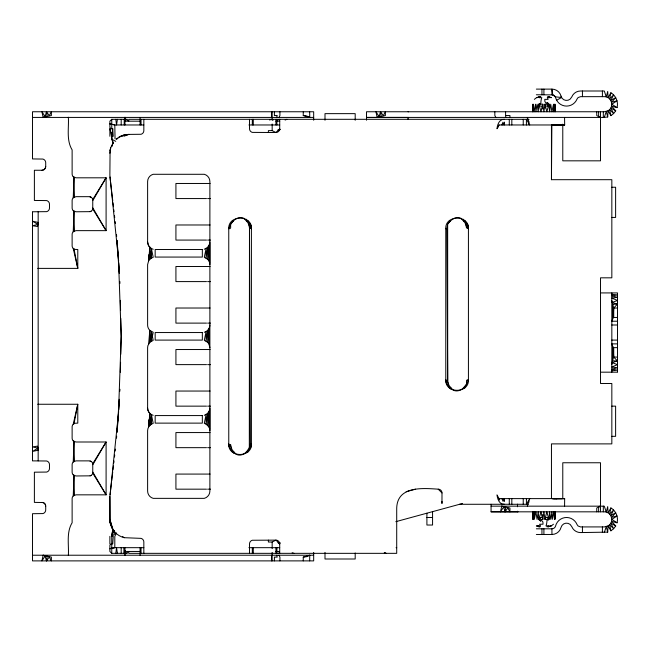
<?xml version="1.0" encoding="UTF-8"?>
<svg xmlns="http://www.w3.org/2000/svg" width="650" height="650" viewBox="0 0 650 650"><rect width="100%" height="100%" fill="white"/><g stroke="black" fill="none" stroke-linecap="round" stroke-linejoin="round"><path stroke-width="0.97" d="M143.837 553.337L143.837 542.019A3.778 3.778 0 0 0 141.042 538.371L124.199 537.688A18.874 18.874 0 0 1 113.141 529.986L110.703 524.924L110.077 522.161L109.891 496.494L118.633 411.808M499.606 498.615L499.606 500.069L498.712 499.111L499.038 498.615L564.663 498.615L564.574 506.163M611.837 344.378L612.503 345.865L612.454 360.783L611.837 364.39M551.452 498.615L551.452 443.885L611.837 443.885L611.837 383.5L600.519 383.5L600.519 277.826L611.837 277.826L611.837 179.692L551.452 179.692L551.866 124.971L564.07 124.971M545.423 107.981L545.456 106.096L549.567 106.096L549.055 104.211M542.392 514.654L542.352 517.481L538.241 517.481L538.744 519.374M309.668 560.885L309.757 555.222L303.249 557.115L303.249 560.885M442 501.378L441.959 503.49L442 492.952A3.778 3.778 0 0 0 439.205 489.304L438.222 489.174C422.63 488.142 397.402 485.891 396.711 508.048L396.711 553.337L128.741 553.337L128.741 551.452L124.971 553.898M109.891 496.494L109.874 519.374L110.516 524.258L112.401 528.808L109.874 519.374L110.703 524.924L110.077 522.161M120.356 372.296L120.583 362.302M120.77 354.307L121.192 336.326L120.77 318.338M532.577 111.759L532.773 104.211L532.967 111.759L533.341 104.211L534.097 111.759L535.535 104.211L535.901 111.759L537.079 104.211L538.241 111.759L538.858 104.211L540.971 111.759L542.856 104.211L540.808 104.211A7.548 2.064 -90 0 1 541.84 97.671L539.354 97.671L539.581 96.777L536.486 97.671L534.349 99.361M555.222 511.826L555.035 519.374L554.84 511.826L554.458 519.374L553.711 511.826L552.273 519.374L551.907 511.826L550.729 519.374L549.567 511.826L548.949 519.374L546.837 511.826L544.952 519.374L546.999 519.374A7.548 2.064 -90 0 1 545.967 525.907L548.454 525.907L548.226 526.801L551.322 525.907L553.459 524.225M68.356 117.236C69.014 128.066 66.154 140.059 72.126 149.898L72.126 174.029A3.778 3.778 0 0 0 74.019 177.304L73.231 197.787L75.904 196.674L89.115 196.674L91 197.186M74.019 177.304L74.019 197.186A3.778 3.778 0 0 0 72.126 200.452L72.126 208A3.778 3.778 0 0 0 74.019 211.266L73.231 231.749L75.904 230.644L106.096 230.644L106.096 177.808L75.904 177.808L73.231 176.702M37.757 404.259L77.789 404.259L73.231 424.231A3.778 3.778 0 0 0 72.126 426.904L72.126 438.222A3.778 3.778 0 0 0 74.019 441.496L73.231 461.979L75.904 460.874L89.115 460.874L91 461.378M74.019 441.496L74.019 461.378A3.778 3.778 0 0 0 72.126 464.644L72.126 472.192A3.778 3.778 0 0 0 74.019 475.459L73.231 495.942L75.904 494.837L106.096 494.837L106.096 442L75.904 442L73.231 440.895M408.606 117.423L366.519 117.423L604.289 117.423L607.709 116.968L608.067 110.744C614.656 107.323 611.707 96.33 604.289 96.663L580.548 96.663L578.077 97.581L577.046 99.019A11.326 11.326 0 0 1 555.587 97.606A3.778 3.778 0 0 0 551.931 94.778L551.931 89.115L536.356 89.115M536.356 534.471L551.931 534.471A9.433 9.433 0 0 0 561.064 527.394A5.663 5.663 0 0 1 570.131 524.42L571.797 526.687A9.433 9.433 0 0 0 580.548 532.577L607.709 532.131L608.067 525.907C614.656 522.486 611.707 511.493 604.289 511.826L491.067 511.826L491.067 504.278M118.747 409.849L119.267 401.034M611.837 300.706L613.722 308.019L613.088 318.354L611.837 320.718M116.521 438.141L116.659 436.142M116.943 432.152L119.251 399.254M119.811 391.276L119.957 389.285M118.633 260.837L109.874 175.264L110.077 150.483L110.703 147.721L113.141 142.659L111.954 146.518M408.029 117.991L408.078 117.463L408.029 119.364M117.041 432.348L117.366 428.439M117.52 426.481L118.406 415.724L121.192 336.326L118.406 256.921L117.601 247.138M149.394 420.509L149.825 425.344L151.385 414.57L153.205 423.386C149.987 424.271 147.631 427.343 147.615 430.674L147.615 491.067A7.548 7.548 0 0 0 153.205 498.355L204.295 498.355A7.548 7.548 0 0 0 209.885 491.067L209.885 181.577A7.548 7.548 0 0 0 204.295 174.289L153.205 174.289A7.548 7.548 0 0 0 147.615 181.577L147.615 241.971A7.548 7.548 0 0 0 149.825 247.309L148.623 260.837L147.615 264.615L147.615 325A7.548 7.548 0 0 0 149.825 330.338L149.825 342.306L147.867 345.694L147.615 347.644L147.615 408.029C147.631 411.369 149.987 414.44 153.205 415.326M148.623 343.874L149.825 330.338L153.205 332.288L152.197 337.188M147.615 408.029A7.548 7.548 0 0 0 149.825 413.368L148.623 426.904L148.623 419.859M279.142 553.337L279.313 551.452L275.641 551.452M538.468 104.804L538.338 106.096L539.126 103.667M549.339 518.773L549.469 517.481L548.681 519.911M228.759 228.759C227.898 214.744 252.338 214.557 251.404 228.759L251.404 443.885C252.265 457.909 227.825 458.079 228.759 443.885L229.775 448.581L228.768 444.356L228.759 228.759C230.376 222.609 237.096 215.036 244.034 218.343L247.804 222.544L250.429 227.963L251.404 228.759M445.778 228.759C444.917 214.744 469.349 214.557 468.423 228.759L468.423 379.722C469.276 393.746 444.844 393.924 445.778 379.722L446.794 384.418L445.786 380.193L445.778 228.759L446.818 228.759L447.655 224.047C450.621 220.106 455.869 215.524 461.053 218.343L464.823 222.544L467.448 227.963L468.423 228.759M110.053 494.739L111.459 482.828M111.686 480.837L112.742 471.908M112.97 469.926L113.441 465.952M113.791 462.971L114.026 460.988M114.489 457.015L114.725 455.032M115.188 451.059L115.424 449.077M115.83 553.337L116.529 547.674L117.423 553.337M73.231 210.665L75.904 211.778L90.09 211.648A3.778 3.778 0 0 0 92.755 208.975L92.755 199.477A3.778 3.778 0 0 0 90.09 196.804M73.231 474.866L75.904 475.971L90.09 475.841A3.778 3.778 0 0 0 92.755 473.168L92.755 463.669A3.778 3.778 0 0 0 90.09 460.996M209.885 264.615L209.885 241.971M209.885 325C209.869 328.339 207.513 331.411 204.295 332.288M209.885 430.674L209.885 408.029M366.519 120.218L366.519 111.759L604.289 111.759L608.067 110.744L610.894 115.651L613.633 113.547L615.729 110.817L611.585 106.161L617.053 107.632C618.532 101.977 615.94 95.721 610.894 92.771L608.067 97.671L607.709 91.447L606.247 96.915L604.289 91L580.548 91A9.433 9.433 0 0 0 571.797 96.899L570.131 99.157A5.663 5.663 0 0 1 561.064 96.192A9.433 9.433 0 0 0 551.931 89.115L552.752 94.868L555.295 96.834L561.592 97.5L561.064 96.192M536.356 528.808L551.931 528.808A3.778 3.778 0 0 0 555.587 525.972A11.326 11.326 0 0 1 577.046 524.558L578.077 526.004L580.548 526.923L604.289 526.923L608.067 525.907L610.894 530.814L613.633 528.71L615.729 525.972L611.585 521.324L617.053 522.787C618.532 517.14 615.94 510.876 610.894 507.934L608.067 512.834L607.709 506.61L606.247 512.078L604.289 506.163L491.067 506.163M109.874 136.289L109.874 128.741L112.726 128.741L111.711 136.289L111.995 139.417L113.287 142.756M551.452 97.671L548.649 96.777L549.477 97.671L547.267 97.671L548.161 99.361L544.781 99.361L544.903 101.627L546.999 104.211L544.952 104.211L543.904 111.759L542.856 104.211M536.356 525.907L539.159 526.801L538.322 525.907L540.54 525.907L539.646 524.225L543.018 524.225L542.904 521.95L540.808 519.374L542.856 519.374L543.904 511.826L544.952 519.374M147.615 241.971L148.623 245.741L151.385 248.503L149.825 259.277L148.623 260.837L148.623 254.8M151.385 331.541L149.825 342.306L153.205 340.356L151.385 331.541L151.385 341.112L151.791 339.146M109.874 153.278L110.703 147.721L110.077 150.483M528.369 124.028L528.808 121.192M46.483 560.885L47.149 556.636L43.144 555.222L41.933 560.885L45.102 556.043L46.483 560.885L49.254 556.993L51.374 560.885L51.374 557.115L43.144 555.222M117.423 119.308L116.529 124.971L115.83 119.308M505.05 511.826L505.716 507.569L501.711 506.163L500.5 511.826L503.669 506.976L505.05 511.826L507.821 507.926L509.933 511.826L509.933 508.048L501.711 506.163M74.019 423.637L77.789 404.259L77.789 423.126L74.929 423.256L73.231 424.231M610.894 92.771L609.627 98.873L613.633 94.868L610.829 100.433L615.729 97.606L611.585 102.253L617.053 100.791L611.837 104.211L617.053 107.632M610.894 507.934L609.627 514.036L613.633 510.031L610.829 515.596L615.729 512.769L611.585 517.416L617.053 515.954L611.837 519.374L617.053 522.787M313.674 120.218L313.674 111.759L32.5 111.759L32.5 158.933L42.916 159.063A3.778 3.778 0 0 1 45.711 162.711L45.711 166.481L45.232 168.317L43.932 169.683L41.933 170.259L34.385 170.259L34.385 200.452L46.686 200.582A3.778 3.778 0 0 1 49.481 204.222L49.481 208A3.778 3.778 0 0 1 46.686 211.648L32.947 211.778M46.483 111.759L45.102 116.602L43.144 117.423L41.933 111.759L45.102 116.602L47.149 116.009L46.483 111.759L49.254 115.651L51.374 111.759L51.374 115.529L43.144 117.423M380.502 111.759L379.121 116.602L377.162 117.423L375.952 111.759L379.121 116.602L381.168 116.009L380.502 111.759L383.273 115.651L385.385 111.759L385.385 115.529L377.162 117.423M276.648 117.423L277.225 115.529L274.389 115.529L274.389 111.759M527.353 506.163L529.726 498.615L526.411 504.278L526.411 498.615M604.289 117.423L606.247 111.499L607.709 116.968M604.289 532.577L606.247 526.663L607.709 532.131M617.5 347.644L613.722 347.644L613.722 357.077L612.454 360.783L617.5 360.986L613.722 357.077L613.088 346.743L612.503 345.865M468.423 379.722C466.798 385.873 460.086 393.445 453.139 390.138L449.369 385.946L446.753 380.518L445.786 380.193M247.853 220.529L247.357 220.553L249.876 224.031L248.755 224.242L249.478 227.947L250.356 443.885C249.218 450.214 243.092 457.698 236.129 454.301L232.359 450.101L229.734 444.681L228.768 444.356M501.865 124.971L502.962 122.216L502.986 124.971L504.514 122.135L504.514 124.971M209.633 243.921L207.675 247.309L204.295 249.259M114.051 530.814L111.759 536.356L111.759 553.337L127.327 553.337M209.633 409.988L207.675 413.368L204.295 415.326M539.89 104.804L540.369 103.667L538.834 104.804L539.094 106.096L539.89 104.804L539.451 103.667M547.918 518.773L547.438 519.911L548.974 518.773L548.714 517.481L547.918 518.773L548.356 519.911M279.077 117.423L279.923 115.529L279.923 111.759M116.513 532.935L114.806 536.356L114.806 547.674L109.874 548.811M497.404 127.977L499.038 124.971L564.663 124.971L564.574 117.423M499.038 124.971L496.998 128.741C497.388 124.597 499.371 118.844 504.514 119.308M92.885 200.452L106.096 177.808L92.755 199.477M92.885 464.644L106.096 442L92.755 463.669M113.23 529.441A16.981 16.981 0 0 0 111.759 536.356L115.042 533.796L112.856 530.205L111.711 536.356L113.238 536.356L112.726 543.904L110.719 544.318L109.874 545.244L109.874 551.452L111.759 553.337M617.5 317.452L613.722 317.452L613.722 308.019L617.5 304.111L612.008 302.486L617.5 300.471L611.837 298.082L617.5 297.342L611.837 295.904L617.5 294.946L611.837 294.271M127.441 119.308L111.759 119.308L109.874 121.192L109.874 127.4L110.719 128.326L109.874 128.741L111.711 136.289A16.981 16.981 0 0 0 113.23 143.203M279.711 119.308L279.711 128.741L275.933 132.519L252.314 132.389A3.778 3.778 0 0 1 249.519 128.741L249.519 119.308M539.354 97.671L540.841 96.777L536.486 97.671M548.454 525.907L546.967 526.801L551.322 525.907M279.142 119.308L275.933 121.192L279.711 121.192M309.757 555.222L306.808 556.636L303.249 557.115M556.628 100.23L561.592 97.5M268.385 540.126L268.385 542.019L272.163 542.019L275.933 540.126L276.916 540.256A3.778 3.778 0 0 1 279.711 543.904L279.711 553.337M269.661 120.063L271.294 119.308L273.146 120.063M285.123 120.063L286.837 119.308M537.485 97.671L539.581 96.777M548.226 526.801L550.322 525.907M90.09 211.648L91 211.266M90.09 475.841L91 475.459M117.959 138.523L116.155 139.214A18.874 18.874 0 0 1 128.741 134.404L141.042 134.274A3.778 3.778 0 0 0 143.837 130.626L143.837 119.308M124.247 136.118L128.741 134.404L123.858 135.046L119.308 136.931L128.741 134.404M617.5 360.986L612.008 362.611L617.5 364.626L611.837 367.014L617.5 367.754L611.837 369.2L617.5 370.159L611.837 370.825M110.719 548.446L114.806 547.674L143.837 547.674M395.826 521.674L462.499 503.49M406.144 491.709L415.577 489.174M278.07 129.854L280.036 129.602M41.933 170.259L42.916 170.129A3.778 3.778 0 0 0 45.711 166.481M564.07 498.615L552.329 498.648L562.323 498.615L553.061 498.615M278.2 129.878L280.215 129.626M464.872 220.529L464.376 220.553L466.895 224.031L465.766 224.242L466.497 227.947L467.448 227.963M449.321 387.961L449.816 387.928L447.298 384.459L448.427 384.239L447.696 380.534L446.818 228.759M232.31 452.116L232.797 452.091L230.287 448.614L231.408 448.402L230.677 444.698L229.734 444.681M556.359 498.648L557.058 498.615L555.937 498.648M617.5 304.111L612.454 304.306L612.503 319.231M553.662 124.971L556.221 124.971L554.458 124.426M408.078 111.776L408.606 111.759M552.329 498.648L555.823 498.615M553.889 498.648L564.663 498.615M536.356 94.778L552.752 94.868M538.241 106.096L542.352 106.096L542.392 108.924M505.602 111.759L505.602 115.529L509.933 115.529L509.933 117.423M32.5 117.423L313.674 117.423M529.092 119.308L128.741 119.308L128.741 121.192L124.971 118.755M124.971 121.192L140.067 121.192M143.837 124.971L114.806 124.971L109.874 123.833L114.806 124.971L115.042 138.848M248.901 124.971L279.711 124.971M279.711 128.741A3.778 3.778 0 0 1 276.916 132.389L275.933 132.519L272.163 130.626L268.385 130.626L268.385 132.519M210.113 183.471L175.923 183.471L175.923 198.567L206.489 198.567M611.837 187.241L615.615 187.241L615.615 217.433L611.837 217.433M207.626 198.567L210.494 198.567M210.113 224.981L175.923 224.981L175.923 240.078L206.489 240.078M207.626 240.078L210.494 240.078M210.113 266.5L175.923 266.5L175.923 281.596L206.489 281.596M37.757 268.385L77.789 268.385L77.789 249.519L74.929 249.389L73.231 248.414A3.778 3.778 0 0 1 72.126 245.741L72.126 234.422A3.778 3.778 0 0 1 74.019 231.148L74.019 211.266M207.626 281.596L210.494 281.596M600.519 292.923L617.5 292.923L617.5 372.174M210.113 308.019L175.923 308.019L175.923 323.115L206.489 323.115M613.722 308.019L617.5 308.019M611.837 321.222L617.5 321.222M207.626 323.115L210.494 323.115M611.837 325L617.5 325M611.837 340.096L617.5 340.096M611.837 343.874L617.5 343.874M210.113 349.529L175.923 349.529L175.923 364.626L206.489 364.626M613.722 357.077L617.5 357.077M207.626 364.626L210.494 364.626M600.519 372.174L617.053 372.174M210.113 391.048L175.923 391.048L175.923 406.144L206.489 406.144M207.626 406.144L210.494 406.144M611.837 406.144L615.615 406.144L615.615 436.337L611.837 436.337M210.113 432.567L175.923 432.567L175.923 447.663L206.489 447.663M250.356 443.885L251.404 443.885M207.626 447.663L210.494 447.663M32.947 460.874L46.686 460.996A3.778 3.778 0 0 1 49.481 464.644L49.481 468.423A3.778 3.778 0 0 1 46.686 472.062L34.385 472.192L34.385 502.385L42.916 502.515A3.778 3.778 0 0 1 45.711 506.163L45.711 509.933A3.778 3.778 0 0 1 42.916 513.581L32.5 513.711L32.5 560.885L313.674 560.885L313.674 552.427M210.113 474.077L175.923 474.077L175.923 489.174L206.489 489.174M207.626 489.174L210.494 489.174M459.615 504.278L528.222 504.278M491.067 511.826L518.058 511.826M426.904 517.481L432.567 517.481M545.456 517.481L549.567 517.481M248.901 547.674L279.711 547.674M396.069 547.674L396.711 547.674M124.971 551.452L140.067 551.452M32.5 555.222L313.674 555.222M564.663 124.971L555.238 124.572M250.429 227.963L249.478 227.947L249.324 446.566L249.876 448.614L246.773 451.718L247.853 452.116M446.753 380.518L447.696 380.534L447.655 224.047L450.409 220.927L449.321 220.529M504.514 504.278C499.338 504.709 497.429 499.013 496.998 494.837M303.249 111.759L303.249 115.529L306.808 116.009L309.757 117.423L309.668 111.759M278.2 542.774L280.215 543.026M278.07 542.791L280.036 543.043M384.239 552.923L386.067 553.337L384.759 552.793M553.231 124.442L555.133 124.971M292.126 552.801L294.011 553.337M41.933 502.385L43.932 502.962L45.232 504.327L45.711 506.163M303.249 115.529L309.757 117.423M232.31 220.529L233.391 220.927L230.636 224.047L230.644 227.947L229.807 228.759L229.158 228.053M464.872 387.961L463.791 387.562L466.538 384.434L466.529 380.534L467.374 379.722L468.016 380.429M548.649 96.777L550.94 97.671L547.658 96.777L549.477 97.671M539.159 526.801L536.867 525.907L540.142 526.801L538.322 525.907M149.825 247.309L149.825 259.277L151.385 258.074L151.385 248.503L153.205 249.259M110.719 544.318L109.874 543.904L109.874 536.356M111.995 139.417L115.749 141.326M615.729 110.817L610.829 107.981L613.633 113.547L609.627 109.549L610.894 115.651M615.729 525.972L610.829 523.144L613.633 528.71L609.627 524.712L610.894 530.814M114.717 531.082L113.141 529.986L109.874 519.374M122.614 536.583L124.199 537.688M438.222 489.174L442 492.952M279.711 543.904L275.933 540.126L252.314 540.256A3.778 3.778 0 0 0 249.519 543.904L249.519 553.337M208.877 260.837L207.675 259.277L204.295 257.319L206.115 248.503L206.115 258.074L207.675 247.309L207.675 259.277L208.877 245.741L208.877 260.837L209.633 262.657M208.877 343.874L207.675 342.306L204.295 340.356L206.115 331.541L206.115 341.112L207.675 330.338L207.675 342.306L208.877 328.778L208.877 343.874L209.885 347.644M208.877 426.904L206.115 424.141L204.295 423.386L206.115 414.57L206.115 424.141L207.675 413.368L207.675 425.344L208.877 411.808L208.877 426.904L209.633 428.724M92.755 208.975L106.096 230.644L92.885 208M92.755 473.168L106.096 494.837L92.885 472.192M499.038 498.615L497.331 495.511M495.812 117.423L494.837 115.529L494.837 111.759M501.816 498.615L503.092 501.378L503.108 498.615L504.514 501.442L504.514 498.615M279.077 555.222L279.923 557.115L279.923 560.885M527.353 117.423L529.726 124.971L526.411 119.308L526.411 124.971M276.648 555.222L277.225 557.115L274.389 557.115L274.389 560.885M544.952 104.211L546.837 111.759L548.949 104.211L549.567 111.759L550.729 104.211L551.907 111.759L553.532 104.211L553.711 111.759L554.458 104.211L554.84 111.759L555.035 104.211L555.222 111.759M542.856 519.374L540.971 511.826L538.858 519.374L538.241 511.826L537.079 519.374L535.901 511.826L534.276 519.374L534.097 511.826L533.341 519.374L532.967 511.826L532.773 519.374L532.577 511.826M73.231 248.414L77.789 268.385L74.019 249.007M463.182 219.213L463.572 221.097M450.621 387.384L451.011 389.277M246.171 219.213L246.561 221.097M233.602 451.547L233.992 453.432M151.385 248.503L153.205 257.319L151.385 258.074L150.532 252.2M528.515 500.5L528.808 502.385M150.532 418.267L151.385 424.141L151.385 414.57M109.956 177.028L112.751 200.801M112.978 202.784L113.449 206.749M113.799 209.714L114.026 211.697M114.489 215.662L114.725 217.644M115.188 221.601L115.424 223.584M505.602 115.529L505.806 117.423M117.041 240.297L117.366 244.205M517.481 511.209L517.53 511.802M116.521 234.504L116.659 236.502M116.943 240.492L119.251 273.39M119.811 281.369L119.957 283.359M112.726 128.741L113.238 136.289L111.711 136.289L111.759 132.519M118.747 262.795L119.267 271.611M73.458 182.553L74.019 197.186M73.499 217.498L74.019 231.148M73.499 447.72L74.019 461.378M73.499 481.691L74.019 495.341A3.778 3.778 0 0 0 72.126 498.615L72.126 522.746C66.154 532.586 69.014 544.578 68.356 555.409M120.356 300.349L120.583 310.342M611.837 292.923L611.837 372.174M603.314 111.759L603.314 117.423M603.314 506.163L603.314 511.826M602.404 91L602.404 96.663M602.404 526.923L602.404 532.577M600.519 111.759L600.519 160.826L562.778 160.826L562.778 124.166M600.519 511.826L600.519 462.759L562.778 462.759L562.778 498.428M598.626 111.759L598.626 116.041L600.007 117.423L596.741 115.529L596.741 111.759M598.626 511.826L598.626 507.544L600.007 506.163L596.741 508.048L596.741 511.826M582.433 91L582.433 96.663M582.433 526.923L582.433 532.577M551.931 528.808L551.931 534.471M551.452 124.971L551.452 179.692M543.904 89.115L543.904 94.778M543.904 528.808L543.904 534.471M541.946 89.115L541.946 94.778M541.946 528.808L541.946 534.471M523.234 119.308L523.234 124.971M523.234 498.615L523.234 504.278M517.481 504.14L517.481 506.773M511.826 119.308L511.826 124.971M511.826 498.615L511.826 504.278M509.291 119.308L509.291 124.971M509.291 498.615L509.291 504.278M432.567 511.648L432.567 525.029L426.904 525.029L426.904 513.191M355.192 120.25L355.192 113.644L325 113.644L325 120.25M355.192 553.004L355.192 559L325 559L325 552.394M276.916 119.308L276.916 124.971M276.916 547.674L276.916 553.337M275.933 119.308L275.933 124.971M275.933 547.674L275.933 553.337M272.163 111.759L272.163 120.218M272.163 124.028L272.163 130.626M272.163 542.019L272.163 548.624M272.163 552.427L272.163 560.885M271.481 111.759L271.481 117.423M271.481 555.222L271.481 560.885M253.289 119.308L253.289 124.971M253.289 547.674L253.289 553.337M252.314 119.308L252.314 124.971M252.314 547.674L252.314 553.337M149.825 413.368L149.825 425.344M141.042 119.308L141.042 124.971M141.042 547.674L141.042 553.337M140.067 117.423L140.067 124.971M140.067 547.674L140.067 555.222M125.499 119.308L125.499 121.192M125.369 550.509L125.369 553.337M124.971 117.236L124.971 124.971M124.971 547.674L124.971 555.409M124.215 119.308L124.215 124.971M123.914 547.674L123.914 553.337M121.192 119.308L121.192 124.971M121.192 547.674L121.192 553.337M111.759 119.308L111.759 128.741M74.019 475.459L74.019 495.341M38.163 211.778L38.163 460.874M32.5 211.778L32.5 460.874M549.242 104.804L549.185 106.096L547.966 103.667L548.6 103.667L549.242 104.804M538.622 517.481L539.207 519.911L540.727 521.032L539.207 519.911L539.841 519.911L538.622 517.481M38.163 222.422L37.546 226.484L32.5 225.761L37.992 224.437L32.5 221.211L38.163 222.422M251.119 443.885L250.486 448.346L249.876 448.614L251.127 446.371L251.119 443.885M548.527 104.804L548.088 106.096L547.178 104.804L548.527 104.804M539.719 517.481L539.281 518.773L540.629 518.773L539.719 517.481M37.992 448.207L32.5 451.433L38.163 450.223L37.546 446.16L32.5 446.883L37.992 448.207M202.337 249.519L155.163 249.519L155.163 257.067L202.337 257.067L202.337 249.519M202.337 332.548L155.163 332.548L155.163 340.096L202.337 340.096L202.337 332.548M202.337 415.577L155.163 415.577L155.163 423.126L202.337 423.126L202.337 415.577M548.6 103.667L547.081 102.554L548.6 103.667M468.146 226.273L467.399 224.063L468.406 228.288L468.146 226.273M251.127 226.273L250.38 224.063L251.396 228.288L251.127 226.273"/></g></svg>
